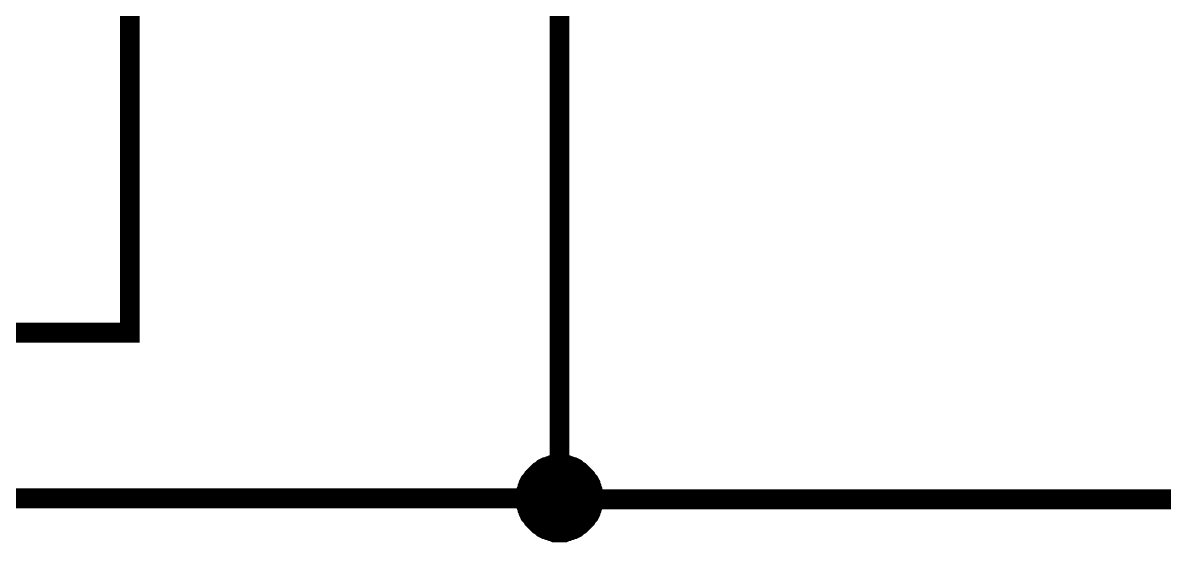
# Model space of a CAD drawing. Header units: millimetres. Extents: x 0 to 841, y 0 to 594.
# Drawn here: x 315.93 to 333.17, y 161.83 to 169.67 of the extents above; entities that cross this region are included whole.
import ezdxf

# ---------------------------------------------------------------- set-up
doc = ezdxf.new("R2010")
doc.units = ezdxf.units.MM
doc.layers.add('Sheet', color=255, linetype='Continuous')

msp = doc.modelspace()

# ---------------------------------------------------------------- linework, layer by layer
at = {"layer": 'Sheet', "const_width": 0.3}
for points in [[(330.033, 344.998), (332.037, 344.998), (332.037, 332.494), (262.564, 332.494), (262.564, 162.496), (324.04, 162.496), (324.04, 175), (320.049, 175), (319.04, 175)], [(324.04, 162.48), (524.973, 162.48), (524.973, 175), (519.973, 175)], [(323.527, 162.496), (323.527, 162.527), (323.527, 162.542), (323.527, 162.573), (323.543, 162.604), (323.543, 162.62), (323.558, 162.651), (323.558, 162.667), (323.574, 162.698), (323.574, 162.713), (323.589, 162.744), (323.605, 162.76), (323.62, 162.775), (323.636, 162.806), (323.651, 162.822), (323.667, 162.837), (323.683, 162.853), (323.698, 162.868), (323.714, 162.884), (323.729, 162.9), (323.76, 162.915), (323.776, 162.931), (323.791, 162.946), (323.822, 162.962), (323.838, 162.962), (323.869, 162.977), (323.884, 162.977), (323.915, 162.993), (323.931, 162.993), (323.962, 163.008), (323.993, 163.008), (324.009, 163.008), (324.04, 163.008)], [(323.527, 162.496), (323.527, 162.527), (323.527, 162.542), (323.527, 162.573), (323.543, 162.604), (323.543, 162.62), (323.558, 162.651), (323.558, 162.667), (323.574, 162.698), (323.574, 162.713), (323.589, 162.744), (323.605, 162.76), (323.62, 162.775), (323.636, 162.806), (323.651, 162.822), (323.667, 162.837), (323.683, 162.853), (323.698, 162.868), (323.714, 162.884), (323.729, 162.9), (323.76, 162.915), (323.776, 162.931), (323.791, 162.946), (323.822, 162.962), (323.838, 162.962), (323.869, 162.977), (323.884, 162.977), (323.915, 162.993), (323.931, 162.993), (323.962, 163.008), (323.993, 163.008), (324.009, 163.008), (324.04, 163.008)], [(323.527, 162.496), (323.527, 162.527), (323.527, 162.542), (323.527, 162.573), (323.543, 162.604), (323.543, 162.62), (323.558, 162.651), (323.558, 162.667), (323.574, 162.698), (323.574, 162.713), (323.589, 162.744), (323.605, 162.76), (323.62, 162.775), (323.636, 162.806), (323.651, 162.822), (323.667, 162.837), (323.683, 162.853), (323.698, 162.868), (323.714, 162.884), (323.729, 162.9), (323.76, 162.915), (323.776, 162.931), (323.791, 162.946), (323.822, 162.962), (323.838, 162.962), (323.869, 162.977), (323.884, 162.977), (323.915, 162.993), (323.931, 162.993), (323.962, 163.008), (323.993, 163.008), (324.009, 163.008), (324.04, 163.008)], [(323.527, 162.496), (323.527, 162.527), (323.527, 162.542), (323.527, 162.573), (323.543, 162.604), (323.543, 162.62), (323.558, 162.651), (323.558, 162.667), (323.574, 162.698), (323.574, 162.713), (323.589, 162.744), (323.605, 162.76), (323.62, 162.775), (323.636, 162.806), (323.651, 162.822), (323.667, 162.837), (323.683, 162.853), (323.698, 162.868), (323.714, 162.884), (323.729, 162.9), (323.76, 162.915), (323.776, 162.931), (323.791, 162.946), (323.822, 162.962), (323.838, 162.962), (323.869, 162.977), (323.884, 162.977), (323.915, 162.993), (323.931, 162.993), (323.962, 163.008), (323.993, 163.008), (324.009, 163.008), (324.04, 163.008)], [(323.527, 162.496), (323.527, 162.527), (323.527, 162.542), (323.527, 162.573), (323.543, 162.604), (323.543, 162.62), (323.558, 162.651), (323.558, 162.667), (323.574, 162.698), (323.574, 162.713), (323.589, 162.744), (323.605, 162.76), (323.62, 162.775), (323.636, 162.806), (323.651, 162.822), (323.667, 162.837), (323.683, 162.853), (323.698, 162.868), (323.714, 162.884), (323.729, 162.9), (323.76, 162.915), (323.776, 162.931), (323.791, 162.946), (323.822, 162.962), (323.838, 162.962), (323.869, 162.977), (323.884, 162.977), (323.915, 162.993), (323.931, 162.993), (323.962, 163.008), (323.993, 163.008), (324.009, 163.008), (324.04, 163.008)], [(323.527, 162.496), (323.527, 162.527), (323.527, 162.542), (323.527, 162.573), (323.543, 162.604), (323.543, 162.62), (323.558, 162.651), (323.558, 162.667), (323.574, 162.698), (323.574, 162.713), (323.589, 162.744), (323.605, 162.76), (323.62, 162.775), (323.636, 162.806), (323.651, 162.822), (323.667, 162.837), (323.683, 162.853), (323.698, 162.868), (323.714, 162.884), (323.729, 162.9), (323.76, 162.915), (323.776, 162.931), (323.791, 162.946), (323.822, 162.962), (323.838, 162.962), (323.869, 162.977), (323.884, 162.977), (323.915, 162.993), (323.931, 162.993), (323.962, 163.008), (323.993, 163.008), (324.009, 163.008), (324.04, 163.008)], [(323.527, 162.496), (323.527, 162.527), (323.527, 162.542), (323.527, 162.573), (323.543, 162.604), (323.543, 162.62), (323.558, 162.651), (323.558, 162.667), (323.574, 162.698), (323.574, 162.713), (323.589, 162.744), (323.605, 162.76), (323.62, 162.775), (323.636, 162.806), (323.651, 162.822), (323.667, 162.837), (323.683, 162.853), (323.698, 162.868), (323.714, 162.884), (323.729, 162.9), (323.76, 162.915), (323.776, 162.931), (323.791, 162.946), (323.822, 162.962), (323.838, 162.962), (323.869, 162.977), (323.884, 162.977), (323.915, 162.993), (323.931, 162.993), (323.962, 163.008), (323.993, 163.008), (324.009, 163.008), (324.04, 163.008)], [(323.527, 162.496), (323.527, 162.527), (323.527, 162.542), (323.527, 162.573), (323.543, 162.604), (323.543, 162.62), (323.558, 162.651), (323.558, 162.667), (323.574, 162.698), (323.574, 162.713), (323.589, 162.744), (323.605, 162.76), (323.62, 162.775), (323.636, 162.806), (323.651, 162.822), (323.667, 162.837), (323.683, 162.853), (323.698, 162.868), (323.714, 162.884), (323.729, 162.9), (323.76, 162.915), (323.776, 162.931), (323.791, 162.946), (323.822, 162.962), (323.838, 162.962), (323.869, 162.977), (323.884, 162.977), (323.915, 162.993), (323.931, 162.993), (323.962, 163.008), (323.993, 163.008), (324.009, 163.008), (324.04, 163.008)], [(324.04, 163.008), (324.04, 163.008)], [(324.04, 163.008), (324.071, 163.008), (324.086, 163.008), (324.117, 163.008), (324.148, 162.993), (324.164, 162.993), (324.195, 162.977), (324.21, 162.977), (324.242, 162.962), (324.257, 162.962), (324.288, 162.946), (324.304, 162.931), (324.319, 162.915), (324.35, 162.9), (324.366, 162.884), (324.381, 162.868), (324.397, 162.853), (324.412, 162.837), (324.428, 162.822), (324.443, 162.806), (324.459, 162.775), (324.474, 162.76), (324.49, 162.744), (324.506, 162.713), (324.506, 162.698), (324.521, 162.667), (324.521, 162.651), (324.537, 162.62), (324.537, 162.604), (324.552, 162.573), (324.552, 162.542), (324.552, 162.527), (324.552, 162.496)], [(324.04, 163.008), (324.04, 163.008)], [(324.04, 163.008), (324.071, 163.008), (324.086, 163.008), (324.117, 163.008), (324.148, 162.993), (324.164, 162.993), (324.195, 162.977), (324.21, 162.977), (324.242, 162.962), (324.257, 162.962), (324.288, 162.946), (324.304, 162.931), (324.319, 162.915), (324.35, 162.9), (324.366, 162.884), (324.381, 162.868), (324.397, 162.853), (324.412, 162.837), (324.428, 162.822), (324.443, 162.806), (324.459, 162.775), (324.474, 162.76), (324.49, 162.744), (324.506, 162.713), (324.506, 162.698), (324.521, 162.667), (324.521, 162.651), (324.537, 162.62), (324.537, 162.604), (324.552, 162.573), (324.552, 162.542), (324.552, 162.527), (324.552, 162.496)], [(324.04, 163.008), (324.04, 163.008)], [(324.04, 163.008), (324.071, 163.008), (324.086, 163.008), (324.117, 163.008), (324.148, 162.993), (324.164, 162.993), (324.195, 162.977), (324.21, 162.977), (324.242, 162.962), (324.257, 162.962), (324.288, 162.946), (324.304, 162.931), (324.319, 162.915), (324.35, 162.9), (324.366, 162.884), (324.381, 162.868), (324.397, 162.853), (324.412, 162.837), (324.428, 162.822), (324.443, 162.806), (324.459, 162.775), (324.474, 162.76), (324.49, 162.744), (324.506, 162.713), (324.506, 162.698), (324.521, 162.667), (324.521, 162.651), (324.537, 162.62), (324.537, 162.604), (324.552, 162.573), (324.552, 162.542), (324.552, 162.527), (324.552, 162.496)], [(324.04, 163.008), (324.04, 163.008)], [(324.04, 163.008), (324.071, 163.008), (324.086, 163.008), (324.117, 163.008), (324.148, 162.993), (324.164, 162.993), (324.195, 162.977), (324.21, 162.977), (324.242, 162.962), (324.257, 162.962), (324.288, 162.946), (324.304, 162.931), (324.319, 162.915), (324.35, 162.9), (324.366, 162.884), (324.381, 162.868), (324.397, 162.853), (324.412, 162.837), (324.428, 162.822), (324.443, 162.806), (324.459, 162.775), (324.474, 162.76), (324.49, 162.744), (324.506, 162.713), (324.506, 162.698), (324.521, 162.667), (324.521, 162.651), (324.537, 162.62), (324.537, 162.604), (324.552, 162.573), (324.552, 162.542), (324.552, 162.527), (324.552, 162.496)], [(324.04, 163.008), (324.04, 163.008)], [(324.04, 163.008), (324.071, 163.008), (324.086, 163.008), (324.117, 163.008), (324.148, 162.993), (324.164, 162.993), (324.195, 162.977), (324.21, 162.977), (324.242, 162.962), (324.257, 162.962), (324.288, 162.946), (324.304, 162.931), (324.319, 162.915), (324.35, 162.9), (324.366, 162.884), (324.381, 162.868), (324.397, 162.853), (324.412, 162.837), (324.428, 162.822), (324.443, 162.806), (324.459, 162.775), (324.474, 162.76), (324.49, 162.744), (324.506, 162.713), (324.506, 162.698), (324.521, 162.667), (324.521, 162.651), (324.537, 162.62), (324.537, 162.604), (324.552, 162.573), (324.552, 162.542), (324.552, 162.527), (324.552, 162.496)], [(324.04, 163.008), (324.04, 163.008)], [(324.04, 163.008), (324.071, 163.008), (324.086, 163.008), (324.117, 163.008), (324.148, 162.993), (324.164, 162.993), (324.195, 162.977), (324.21, 162.977), (324.242, 162.962), (324.257, 162.962), (324.288, 162.946), (324.304, 162.931), (324.319, 162.915), (324.35, 162.9), (324.366, 162.884), (324.381, 162.868), (324.397, 162.853), (324.412, 162.837), (324.428, 162.822), (324.443, 162.806), (324.459, 162.775), (324.474, 162.76), (324.49, 162.744), (324.506, 162.713), (324.506, 162.698), (324.521, 162.667), (324.521, 162.651), (324.537, 162.62), (324.537, 162.604), (324.552, 162.573), (324.552, 162.542), (324.552, 162.527), (324.552, 162.496)], [(324.04, 163.008), (324.04, 163.008)], [(324.04, 163.008), (324.071, 163.008), (324.086, 163.008), (324.117, 163.008), (324.148, 162.993), (324.164, 162.993), (324.195, 162.977), (324.21, 162.977), (324.242, 162.962), (324.257, 162.962), (324.288, 162.946), (324.304, 162.931), (324.319, 162.915), (324.35, 162.9), (324.366, 162.884), (324.381, 162.868), (324.397, 162.853), (324.412, 162.837), (324.428, 162.822), (324.443, 162.806), (324.459, 162.775), (324.474, 162.76), (324.49, 162.744), (324.506, 162.713), (324.506, 162.698), (324.521, 162.667), (324.521, 162.651), (324.537, 162.62), (324.537, 162.604), (324.552, 162.573), (324.552, 162.542), (324.552, 162.527), (324.552, 162.496)], [(324.04, 163.008), (324.04, 163.008)], [(324.04, 163.008), (324.071, 163.008), (324.086, 163.008), (324.117, 163.008), (324.148, 162.993), (324.164, 162.993), (324.195, 162.977), (324.21, 162.977), (324.242, 162.962), (324.257, 162.962), (324.288, 162.946), (324.304, 162.931), (324.319, 162.915), (324.35, 162.9), (324.366, 162.884), (324.381, 162.868), (324.397, 162.853), (324.412, 162.837), (324.428, 162.822), (324.443, 162.806), (324.459, 162.775), (324.474, 162.76), (324.49, 162.744), (324.506, 162.713), (324.506, 162.698), (324.521, 162.667), (324.521, 162.651), (324.537, 162.62), (324.537, 162.604), (324.552, 162.573), (324.552, 162.542), (324.552, 162.527), (324.552, 162.496)], [(324.04, 161.983), (324.009, 161.983), (323.993, 161.983), (323.962, 161.983), (323.931, 161.999), (323.915, 161.999), (323.884, 162.014), (323.869, 162.014), (323.838, 162.03), (323.822, 162.03), (323.791, 162.045), (323.776, 162.061), (323.76, 162.076), (323.729, 162.092), (323.714, 162.107), (323.698, 162.123), (323.683, 162.138), (323.667, 162.154), (323.651, 162.169), (323.636, 162.185), (323.62, 162.216), (323.605, 162.232), (323.589, 162.247), (323.574, 162.278), (323.574, 162.294), (323.558, 162.325), (323.558, 162.34), (323.543, 162.371), (323.543, 162.387), (323.527, 162.418), (323.527, 162.449), (323.527, 162.465), (323.527, 162.496)], [(323.527, 162.496), (323.527, 162.496)], [(324.04, 161.983), (324.009, 161.983), (323.993, 161.983), (323.962, 161.983), (323.931, 161.999), (323.915, 161.999), (323.884, 162.014), (323.869, 162.014), (323.838, 162.03), (323.822, 162.03), (323.791, 162.045), (323.776, 162.061), (323.76, 162.076), (323.729, 162.092), (323.714, 162.107), (323.698, 162.123), (323.683, 162.138), (323.667, 162.154), (323.651, 162.169), (323.636, 162.185), (323.62, 162.216), (323.605, 162.232), (323.589, 162.247), (323.574, 162.278), (323.574, 162.294), (323.558, 162.325), (323.558, 162.34), (323.543, 162.371), (323.543, 162.387), (323.527, 162.418), (323.527, 162.449), (323.527, 162.465), (323.527, 162.496)], [(323.527, 162.496), (323.527, 162.496)], [(324.04, 161.983), (324.009, 161.983), (323.993, 161.983), (323.962, 161.983), (323.931, 161.999), (323.915, 161.999), (323.884, 162.014), (323.869, 162.014), (323.838, 162.03), (323.822, 162.03), (323.791, 162.045), (323.776, 162.061), (323.76, 162.076), (323.729, 162.092), (323.714, 162.107), (323.698, 162.123), (323.683, 162.138), (323.667, 162.154), (323.651, 162.169), (323.636, 162.185), (323.62, 162.216), (323.605, 162.232), (323.589, 162.247), (323.574, 162.278), (323.574, 162.294), (323.558, 162.325), (323.558, 162.34), (323.543, 162.371), (323.543, 162.387), (323.527, 162.418), (323.527, 162.449), (323.527, 162.465), (323.527, 162.496)], [(323.527, 162.496), (323.527, 162.496)], [(324.04, 161.983), (324.009, 161.983), (323.993, 161.983), (323.962, 161.983), (323.931, 161.999), (323.915, 161.999), (323.884, 162.014), (323.869, 162.014), (323.838, 162.03), (323.822, 162.03), (323.791, 162.045), (323.776, 162.061), (323.76, 162.076), (323.729, 162.092), (323.714, 162.107), (323.698, 162.123), (323.683, 162.138), (323.667, 162.154), (323.651, 162.169), (323.636, 162.185), (323.62, 162.216), (323.605, 162.232), (323.589, 162.247), (323.574, 162.278), (323.574, 162.294), (323.558, 162.325), (323.558, 162.34), (323.543, 162.371), (323.543, 162.387), (323.527, 162.418), (323.527, 162.449), (323.527, 162.465), (323.527, 162.496)], [(323.527, 162.496), (323.527, 162.496)], [(324.04, 161.983), (324.009, 161.983), (323.993, 161.983), (323.962, 161.983), (323.931, 161.999), (323.915, 161.999), (323.884, 162.014), (323.869, 162.014), (323.838, 162.03), (323.822, 162.03), (323.791, 162.045), (323.776, 162.061), (323.76, 162.076), (323.729, 162.092), (323.714, 162.107), (323.698, 162.123), (323.683, 162.138), (323.667, 162.154), (323.651, 162.169), (323.636, 162.185), (323.62, 162.216), (323.605, 162.232), (323.589, 162.247), (323.574, 162.278), (323.574, 162.294), (323.558, 162.325), (323.558, 162.34), (323.543, 162.371), (323.543, 162.387), (323.527, 162.418), (323.527, 162.449), (323.527, 162.465), (323.527, 162.496)], [(323.527, 162.496), (323.527, 162.496)], [(324.04, 161.983), (324.009, 161.983), (323.993, 161.983), (323.962, 161.983), (323.931, 161.999), (323.915, 161.999), (323.884, 162.014), (323.869, 162.014), (323.838, 162.03), (323.822, 162.03), (323.791, 162.045), (323.776, 162.061), (323.76, 162.076), (323.729, 162.092), (323.714, 162.107), (323.698, 162.123), (323.683, 162.138), (323.667, 162.154), (323.651, 162.169), (323.636, 162.185), (323.62, 162.216), (323.605, 162.232), (323.589, 162.247), (323.574, 162.278), (323.574, 162.294), (323.558, 162.325), (323.558, 162.34), (323.543, 162.371), (323.543, 162.387), (323.527, 162.418), (323.527, 162.449), (323.527, 162.465), (323.527, 162.496)], [(323.527, 162.496), (323.527, 162.496)], [(324.04, 161.983), (324.009, 161.983), (323.993, 161.983), (323.962, 161.983), (323.931, 161.999), (323.915, 161.999), (323.884, 162.014), (323.869, 162.014), (323.838, 162.03), (323.822, 162.03), (323.791, 162.045), (323.776, 162.061), (323.76, 162.076), (323.729, 162.092), (323.714, 162.107), (323.698, 162.123), (323.683, 162.138), (323.667, 162.154), (323.651, 162.169), (323.636, 162.185), (323.62, 162.216), (323.605, 162.232), (323.589, 162.247), (323.574, 162.278), (323.574, 162.294), (323.558, 162.325), (323.558, 162.34), (323.543, 162.371), (323.543, 162.387), (323.527, 162.418), (323.527, 162.449), (323.527, 162.465), (323.527, 162.496)], [(323.527, 162.496), (323.527, 162.496)], [(324.04, 161.983), (324.009, 161.983), (323.993, 161.983), (323.962, 161.983), (323.931, 161.999), (323.915, 161.999), (323.884, 162.014), (323.869, 162.014), (323.838, 162.03), (323.822, 162.03), (323.791, 162.045), (323.776, 162.061), (323.76, 162.076), (323.729, 162.092), (323.714, 162.107), (323.698, 162.123), (323.683, 162.138), (323.667, 162.154), (323.651, 162.169), (323.636, 162.185), (323.62, 162.216), (323.605, 162.232), (323.589, 162.247), (323.574, 162.278), (323.574, 162.294), (323.558, 162.325), (323.558, 162.34), (323.543, 162.371), (323.543, 162.387), (323.527, 162.418), (323.527, 162.449), (323.527, 162.465), (323.527, 162.496)], [(323.527, 162.496), (323.527, 162.496)], [(324.552, 162.496), (324.552, 162.465), (324.552, 162.449), (324.552, 162.418), (324.537, 162.387), (324.537, 162.371), (324.521, 162.34), (324.521, 162.325), (324.506, 162.294), (324.506, 162.278), (324.49, 162.247), (324.474, 162.232), (324.459, 162.216), (324.443, 162.185), (324.428, 162.169), (324.412, 162.154), (324.397, 162.138), (324.381, 162.123), (324.366, 162.107), (324.35, 162.092), (324.319, 162.076), (324.304, 162.061), (324.288, 162.045), (324.257, 162.03), (324.242, 162.03), (324.21, 162.014), (324.195, 162.014), (324.164, 161.999), (324.148, 161.999), (324.117, 161.983), (324.086, 161.983), (324.071, 161.983), (324.04, 161.983)], [(324.552, 162.496), (324.552, 162.465), (324.552, 162.449), (324.552, 162.418), (324.537, 162.387), (324.537, 162.371), (324.521, 162.34), (324.521, 162.325), (324.506, 162.294), (324.506, 162.278), (324.49, 162.247), (324.474, 162.232), (324.459, 162.216), (324.443, 162.185), (324.428, 162.169), (324.412, 162.154), (324.397, 162.138), (324.381, 162.123), (324.366, 162.107), (324.35, 162.092), (324.319, 162.076), (324.304, 162.061), (324.288, 162.045), (324.257, 162.03), (324.242, 162.03), (324.21, 162.014), (324.195, 162.014), (324.164, 161.999), (324.148, 161.999), (324.117, 161.983), (324.086, 161.983), (324.071, 161.983), (324.04, 161.983)], [(324.552, 162.496), (324.552, 162.465), (324.552, 162.449), (324.552, 162.418), (324.537, 162.387), (324.537, 162.371), (324.521, 162.34), (324.521, 162.325), (324.506, 162.294), (324.506, 162.278), (324.49, 162.247), (324.474, 162.232), (324.459, 162.216), (324.443, 162.185), (324.428, 162.169), (324.412, 162.154), (324.397, 162.138), (324.381, 162.123), (324.366, 162.107), (324.35, 162.092), (324.319, 162.076), (324.304, 162.061), (324.288, 162.045), (324.257, 162.03), (324.242, 162.03), (324.21, 162.014), (324.195, 162.014), (324.164, 161.999), (324.148, 161.999), (324.117, 161.983), (324.086, 161.983), (324.071, 161.983), (324.04, 161.983)], [(324.552, 162.496), (324.552, 162.465), (324.552, 162.449), (324.552, 162.418), (324.537, 162.387), (324.537, 162.371), (324.521, 162.34), (324.521, 162.325), (324.506, 162.294), (324.506, 162.278), (324.49, 162.247), (324.474, 162.232), (324.459, 162.216), (324.443, 162.185), (324.428, 162.169), (324.412, 162.154), (324.397, 162.138), (324.381, 162.123), (324.366, 162.107), (324.35, 162.092), (324.319, 162.076), (324.304, 162.061), (324.288, 162.045), (324.257, 162.03), (324.242, 162.03), (324.21, 162.014), (324.195, 162.014), (324.164, 161.999), (324.148, 161.999), (324.117, 161.983), (324.086, 161.983), (324.071, 161.983), (324.04, 161.983)], [(324.552, 162.496), (324.552, 162.465), (324.552, 162.449), (324.552, 162.418), (324.537, 162.387), (324.537, 162.371), (324.521, 162.34), (324.521, 162.325), (324.506, 162.294), (324.506, 162.278), (324.49, 162.247), (324.474, 162.232), (324.459, 162.216), (324.443, 162.185), (324.428, 162.169), (324.412, 162.154), (324.397, 162.138), (324.381, 162.123), (324.366, 162.107), (324.35, 162.092), (324.319, 162.076), (324.304, 162.061), (324.288, 162.045), (324.257, 162.03), (324.242, 162.03), (324.21, 162.014), (324.195, 162.014), (324.164, 161.999), (324.148, 161.999), (324.117, 161.983), (324.086, 161.983), (324.071, 161.983), (324.04, 161.983)], [(324.552, 162.496), (324.552, 162.465), (324.552, 162.449), (324.552, 162.418), (324.537, 162.387), (324.537, 162.371), (324.521, 162.34), (324.521, 162.325), (324.506, 162.294), (324.506, 162.278), (324.49, 162.247), (324.474, 162.232), (324.459, 162.216), (324.443, 162.185), (324.428, 162.169), (324.412, 162.154), (324.397, 162.138), (324.381, 162.123), (324.366, 162.107), (324.35, 162.092), (324.319, 162.076), (324.304, 162.061), (324.288, 162.045), (324.257, 162.03), (324.242, 162.03), (324.21, 162.014), (324.195, 162.014), (324.164, 161.999), (324.148, 161.999), (324.117, 161.983), (324.086, 161.983), (324.071, 161.983), (324.04, 161.983)], [(324.552, 162.496), (324.552, 162.465), (324.552, 162.449), (324.552, 162.418), (324.537, 162.387), (324.537, 162.371), (324.521, 162.34), (324.521, 162.325), (324.506, 162.294), (324.506, 162.278), (324.49, 162.247), (324.474, 162.232), (324.459, 162.216), (324.443, 162.185), (324.428, 162.169), (324.412, 162.154), (324.397, 162.138), (324.381, 162.123), (324.366, 162.107), (324.35, 162.092), (324.319, 162.076), (324.304, 162.061), (324.288, 162.045), (324.257, 162.03), (324.242, 162.03), (324.21, 162.014), (324.195, 162.014), (324.164, 161.999), (324.148, 161.999), (324.117, 161.983), (324.086, 161.983), (324.071, 161.983), (324.04, 161.983)], [(324.552, 162.496), (324.552, 162.465), (324.552, 162.449), (324.552, 162.418), (324.537, 162.387), (324.537, 162.371), (324.521, 162.34), (324.521, 162.325), (324.506, 162.294), (324.506, 162.278), (324.49, 162.247), (324.474, 162.232), (324.459, 162.216), (324.443, 162.185), (324.428, 162.169), (324.412, 162.154), (324.397, 162.138), (324.381, 162.123), (324.366, 162.107), (324.35, 162.092), (324.319, 162.076), (324.304, 162.061), (324.288, 162.045), (324.257, 162.03), (324.242, 162.03), (324.21, 162.014), (324.195, 162.014), (324.164, 161.999), (324.148, 161.999), (324.117, 161.983), (324.086, 161.983), (324.071, 161.983), (324.04, 161.983)], [(324.552, 162.496), (324.552, 162.496), (324.552, 162.496), (324.552, 162.496), (324.552, 162.496), (324.552, 162.496), (324.552, 162.496), (324.552, 162.496), (324.552, 162.496), (324.552, 162.496), (324.552, 162.496), (324.552, 162.496), (324.552, 162.496), (324.552, 162.496), (324.552, 162.496), (324.552, 162.496), (324.552, 162.496), (324.552, 162.496), (324.552, 162.496), (324.552, 162.496), (324.552, 162.496), (324.552, 162.496), (324.552, 162.496), (324.552, 162.496), (324.552, 162.496), (324.552, 162.496), (324.552, 162.496), (324.552, 162.496), (324.552, 162.496), (324.552, 162.496), (324.552, 162.496), (324.552, 162.496), (324.552, 162.496)], [(324.552, 162.496), (324.552, 162.496)], [(324.552, 162.496), (324.552, 162.496), (324.552, 162.496), (324.552, 162.496), (324.552, 162.496), (324.552, 162.496), (324.552, 162.496), (324.552, 162.496), (324.552, 162.496), (324.552, 162.496), (324.552, 162.496), (324.552, 162.496), (324.552, 162.496), (324.552, 162.496), (324.552, 162.496), (324.552, 162.496), (324.552, 162.496), (324.552, 162.496), (324.552, 162.496), (324.552, 162.496), (324.552, 162.496), (324.552, 162.496), (324.552, 162.496), (324.552, 162.496), (324.552, 162.496), (324.552, 162.496), (324.552, 162.496), (324.552, 162.496), (324.552, 162.496), (324.552, 162.496), (324.552, 162.496), (324.552, 162.496), (324.552, 162.496)], [(324.552, 162.496), (324.552, 162.496)], [(324.552, 162.496), (324.552, 162.496), (324.552, 162.496), (324.552, 162.496), (324.552, 162.496), (324.552, 162.496), (324.552, 162.496), (324.552, 162.496), (324.552, 162.496), (324.552, 162.496), (324.552, 162.496), (324.552, 162.496), (324.552, 162.496), (324.552, 162.496), (324.552, 162.496), (324.552, 162.496), (324.552, 162.496), (324.552, 162.496), (324.552, 162.496), (324.552, 162.496), (324.552, 162.496), (324.552, 162.496), (324.552, 162.496), (324.552, 162.496), (324.552, 162.496), (324.552, 162.496), (324.552, 162.496), (324.552, 162.496), (324.552, 162.496), (324.552, 162.496), (324.552, 162.496), (324.552, 162.496), (324.552, 162.496)], [(324.552, 162.496), (324.552, 162.496)], [(324.552, 162.496), (324.552, 162.496), (324.552, 162.496), (324.552, 162.496), (324.552, 162.496), (324.552, 162.496), (324.552, 162.496), (324.552, 162.496), (324.552, 162.496), (324.552, 162.496), (324.552, 162.496), (324.552, 162.496), (324.552, 162.496), (324.552, 162.496), (324.552, 162.496), (324.552, 162.496), (324.552, 162.496), (324.552, 162.496), (324.552, 162.496), (324.552, 162.496), (324.552, 162.496), (324.552, 162.496), (324.552, 162.496), (324.552, 162.496), (324.552, 162.496), (324.552, 162.496), (324.552, 162.496), (324.552, 162.496), (324.552, 162.496), (324.552, 162.496), (324.552, 162.496), (324.552, 162.496), (324.552, 162.496)], [(324.552, 162.496), (324.552, 162.496)], [(324.552, 162.496), (324.552, 162.496), (324.552, 162.496), (324.552, 162.496), (324.552, 162.496), (324.552, 162.496), (324.552, 162.496), (324.552, 162.496), (324.552, 162.496), (324.552, 162.496), (324.552, 162.496), (324.552, 162.496), (324.552, 162.496), (324.552, 162.496), (324.552, 162.496), (324.552, 162.496), (324.552, 162.496), (324.552, 162.496), (324.552, 162.496), (324.552, 162.496), (324.552, 162.496), (324.552, 162.496), (324.552, 162.496), (324.552, 162.496), (324.552, 162.496), (324.552, 162.496), (324.552, 162.496), (324.552, 162.496), (324.552, 162.496), (324.552, 162.496), (324.552, 162.496), (324.552, 162.496), (324.552, 162.496)], [(324.552, 162.496), (324.552, 162.496)], [(324.552, 162.496), (324.552, 162.496), (324.552, 162.496), (324.552, 162.496), (324.552, 162.496), (324.552, 162.496), (324.552, 162.496), (324.552, 162.496), (324.552, 162.496), (324.552, 162.496), (324.552, 162.496), (324.552, 162.496), (324.552, 162.496), (324.552, 162.496), (324.552, 162.496), (324.552, 162.496), (324.552, 162.496), (324.552, 162.496), (324.552, 162.496), (324.552, 162.496), (324.552, 162.496), (324.552, 162.496), (324.552, 162.496), (324.552, 162.496), (324.552, 162.496), (324.552, 162.496), (324.552, 162.496), (324.552, 162.496), (324.552, 162.496), (324.552, 162.496), (324.552, 162.496), (324.552, 162.496), (324.552, 162.496)], [(324.552, 162.496), (324.552, 162.496)], [(324.552, 162.496), (324.552, 162.496), (324.552, 162.496), (324.552, 162.496), (324.552, 162.496), (324.552, 162.496), (324.552, 162.496), (324.552, 162.496), (324.552, 162.496), (324.552, 162.496), (324.552, 162.496), (324.552, 162.496), (324.552, 162.496), (324.552, 162.496), (324.552, 162.496), (324.552, 162.496), (324.552, 162.496), (324.552, 162.496), (324.552, 162.496), (324.552, 162.496), (324.552, 162.496), (324.552, 162.496), (324.552, 162.496), (324.552, 162.496), (324.552, 162.496), (324.552, 162.496), (324.552, 162.496), (324.552, 162.496), (324.552, 162.496), (324.552, 162.496), (324.552, 162.496), (324.552, 162.496), (324.552, 162.496)], [(324.552, 162.496), (324.552, 162.496)], [(324.552, 162.496), (324.552, 162.496), (324.552, 162.496), (324.552, 162.496), (324.552, 162.496), (324.552, 162.496), (324.552, 162.496), (324.552, 162.496), (324.552, 162.496), (324.552, 162.496), (324.552, 162.496), (324.552, 162.496), (324.552, 162.496), (324.552, 162.496), (324.552, 162.496), (324.552, 162.496), (324.552, 162.496), (324.552, 162.496), (324.552, 162.496), (324.552, 162.496), (324.552, 162.496), (324.552, 162.496), (324.552, 162.496), (324.552, 162.496), (324.552, 162.496), (324.552, 162.496), (324.552, 162.496), (324.552, 162.496), (324.552, 162.496), (324.552, 162.496), (324.552, 162.496), (324.552, 162.496), (324.552, 162.496)], [(324.552, 162.496), (324.552, 162.496)]]:
    msp.add_lwpolyline(points, dxfattribs=at)
msp.add_lwpolyline([(300.049, 224.987), (317.549, 224.987), (317.549, 164.997), (300.049, 164.997), (300.049, 224.987)], close=True, dxfattribs=at)
at = {"layer": 'Sheet', "const_width": 0.508}
msp.add_lwpolyline([(323.746, 162.5, 1), (324.254, 162.5, 1)], format="xyb", close=True, dxfattribs=at)

doc.saveas('drawing.dxf')
